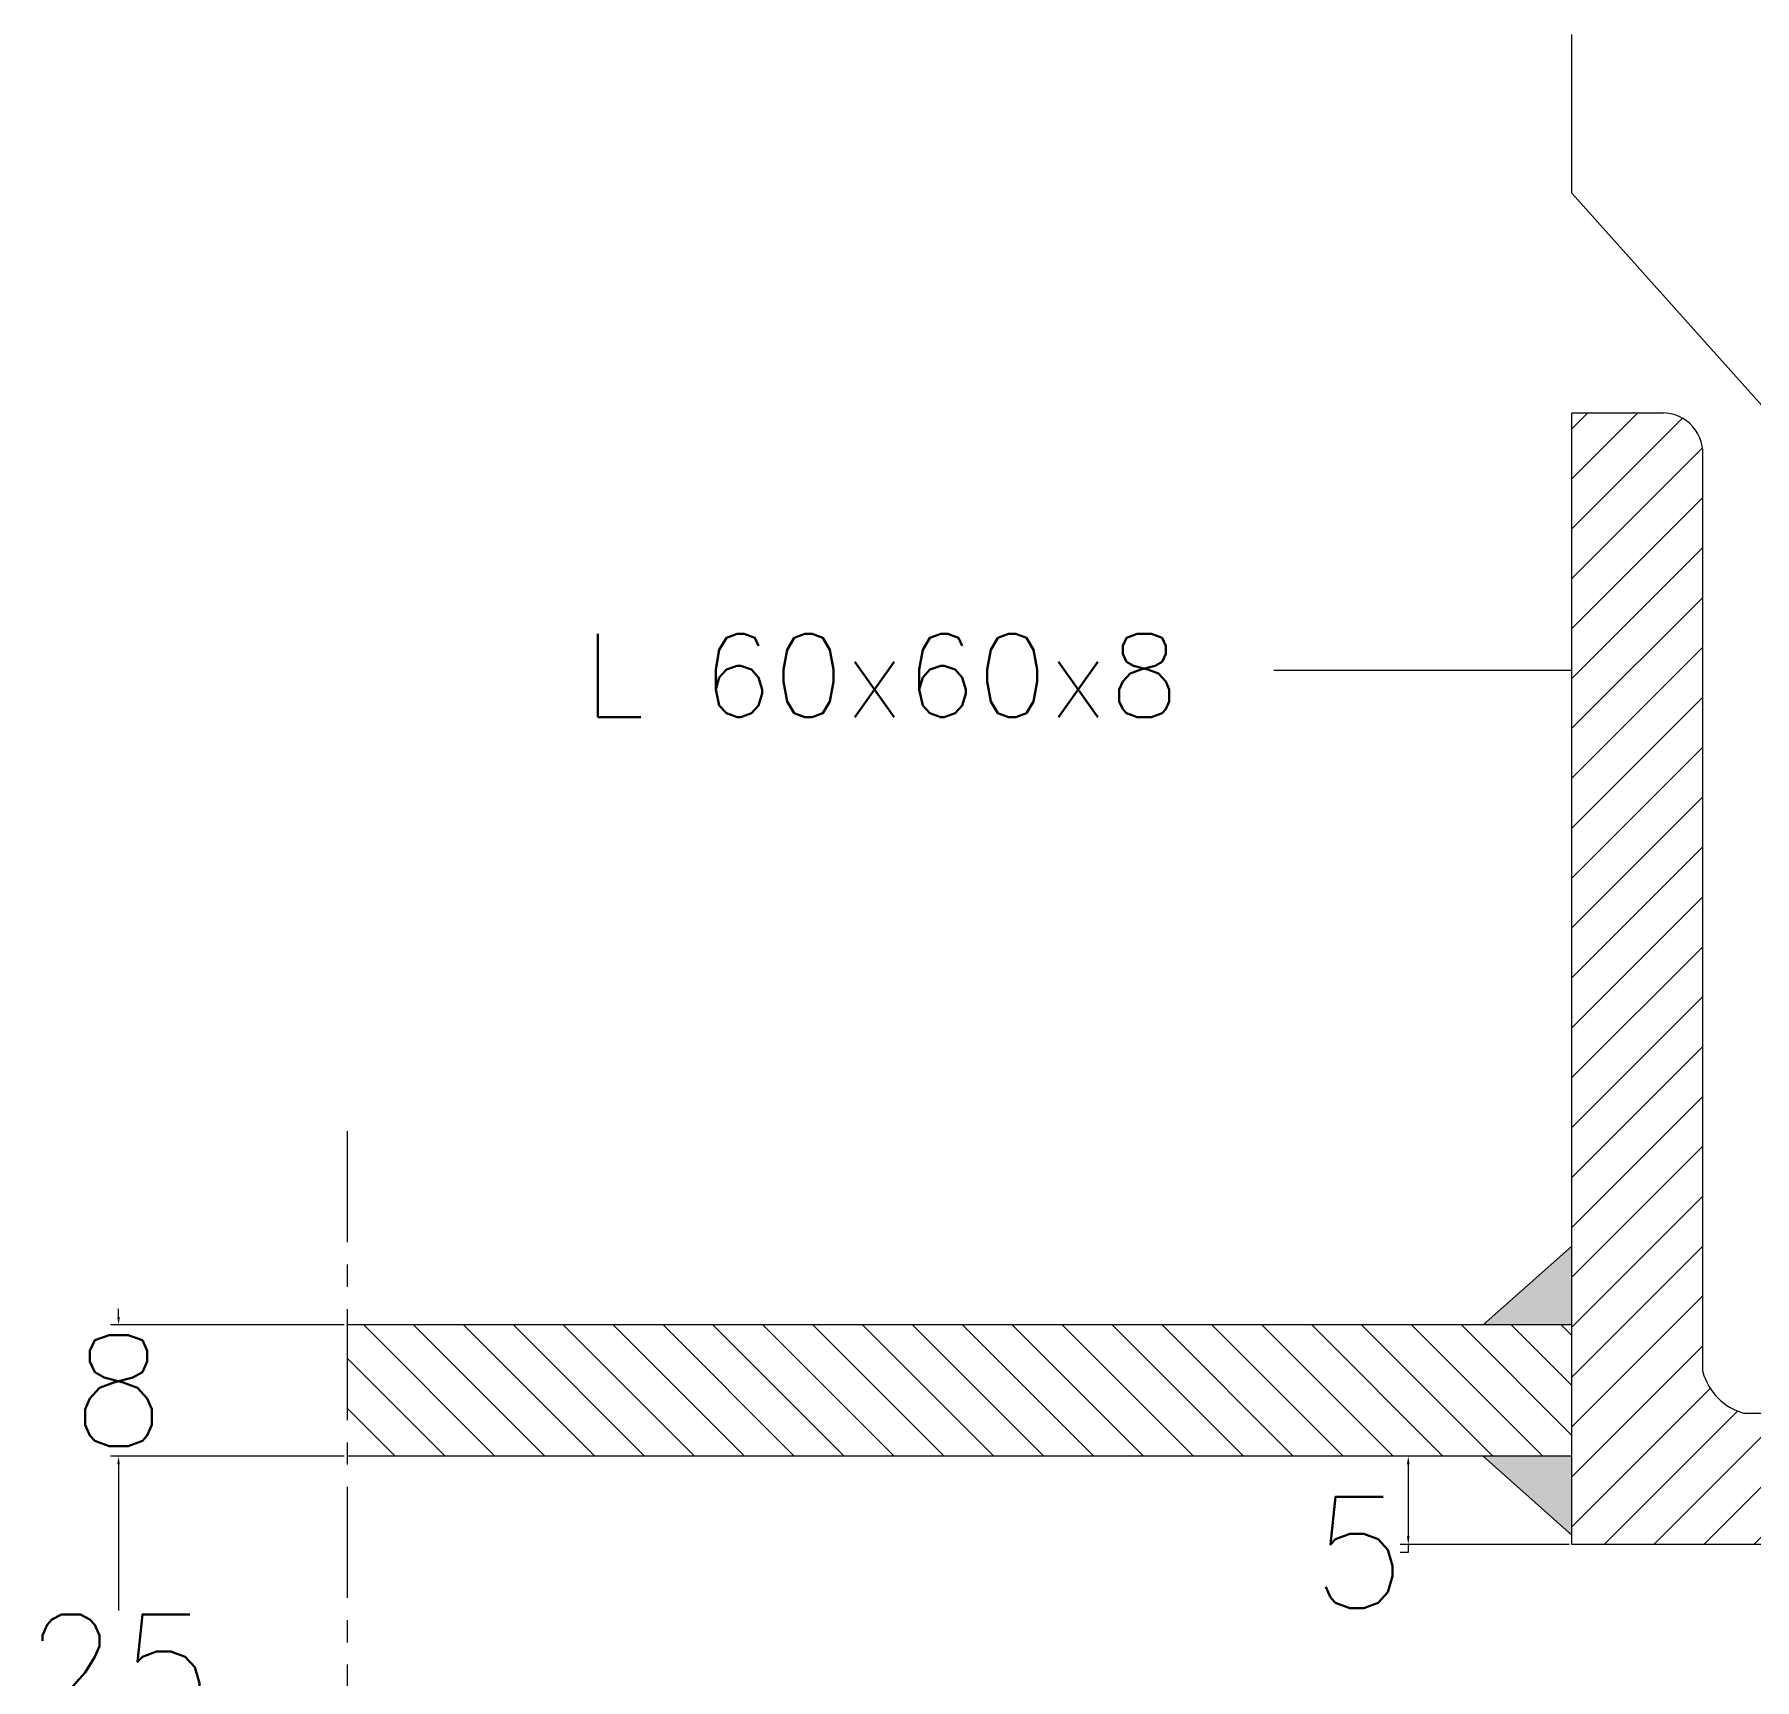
# Model space of a CAD drawing. Header units: metres. Extents: x 444 to 3227, y -3167 to -392.
# Drawn here: x 1571.29 to 1609.99, y -2736.15 to -2699.14 of the extents above; entities that cross this region are included whole.
import ezdxf

# ---------------------------------------------------------------- set-up
doc = ezdxf.new("R2010")
doc.units = ezdxf.units.M
doc.linetypes.add('CENTERX2', pattern=[4, 2.5, -0.5, 0.5, -0.5])
doc.layers.get('DEFPOINTS').update_dxf_attribs({"linetype": 'CONTINUOUS'})
for name, color, linetype in [('BANGUNAN', 7, 'CONTINUOUS'), ('DIMENSI', 7, 'CONTINUOUS'), ('TEX', 7, 'CONTINUOUS')]:
    doc.layers.add(name, color=color, linetype=linetype)
doc.styles.get("Standard").update_dxf_attribs({"font": 'Simplex.shx', "height": 2.5})
doc.dimstyles.get("Standard").update_dxf_attribs({"dimtxt": 0.18, "dimasz": 0.18, "dimexe": 0.18, "dimexo": 0.0625, "dimgap": 0.09, "dimtad": 0, "dimtih": 1, "dimtoh": 1, "dimdec": 4, "dimzin": 0, "dimdsep": 46, "dimtxsty": 'Standard', "dimcen": 0.09, "dimadec": 0, "dimazin": 0, "dimtfac": 1, "dimtdec": 4, "dimtofl": 0, "dimtmove": 0, "dimatfit": 3, "dimfxl": 1, "dimtolj": 1, "dimtzin": 0, "dimarcsym": 0})

# ---------------------------------------------------------------- blocks, each defined once
blk = doc.blocks.new('*D317')
at = {"layer": 'DEFPOINTS', "color": 0}
for p in [(1605.878, -2731.122), (1602.197, -2733.106), (1605.878, -2733.106)]:
    blk.add_point(p, dxfattribs=at)
at = {"layer": 'DIMENSI', "color": 0, "lineweight": -2}
for p, q in [((1605.816, -2731.122), (1602.017, -2731.122)), ((1602.197, -2731.302), (1602.197, -2732.926)), ((1605.816, -2733.106), (1602.017, -2733.106)), ((1602.197, -2733.286), (1602.017, -2733.286)), ((1602.197, -2733.106), (1602.197, -2733.286))]:
    blk.add_line(p, q, dxfattribs=at)
at = {"layer": 'DIMENSI', "color": 0}
for points in [[(1602.167, -2731.302), (1602.227, -2731.302), (1602.197, -2731.122)], [(1602.167, -2732.926), (1602.227, -2732.926), (1602.197, -2733.106)]]:
    blk.add_solid(points, dxfattribs=at)
at = {"layer": 'DIMENSI', "color": 0, "insert": (1601.094, -2733.286), "char_height": 2.5, "attachment_point": 5}
blk.add_mtext('\\A1;5', dxfattribs=at)
blk = doc.blocks.new('*D319')
at = {"layer": 'DEFPOINTS', "color": 0}
for p in [(1578.322, -2728.168), (1573.181, -2731.122), (1578.322, -2731.122)]:
    blk.add_point(p, dxfattribs=at)
at = {"layer": 'DIMENSI', "color": 0, "lineweight": -2}
for p, q in [((1573.181, -2727.988), (1573.181, -2727.808)), ((1578.259, -2728.168), (1573.001, -2728.168)), ((1578.259, -2731.122), (1573.001, -2731.122)), ((1573.181, -2731.302), (1573.181, -2731.482))]:
    blk.add_line(p, q, dxfattribs=at)
at = {"layer": 'DIMENSI', "color": 0}
for points in [[(1573.151, -2727.988), (1573.211, -2727.988), (1573.181, -2728.168)], [(1573.151, -2731.302), (1573.211, -2731.302), (1573.181, -2731.122)]]:
    blk.add_solid(points, dxfattribs=at)
at = {"layer": 'DIMENSI', "color": 0, "insert": (1573.181, -2729.645), "char_height": 2.5, "attachment_point": 5}
blk.add_mtext('\\A1;8', dxfattribs=at)
blk = doc.blocks.new('*D320')
at = {"layer": 'DEFPOINTS', "color": 0}
for p in [(1578.322, -2731.122), (1573.181, -2740.734), (1578.322, -2740.734)]:
    blk.add_point(p, dxfattribs=at)
at = {"layer": 'DIMENSI', "color": 0, "lineweight": -2}
for p, q in [((1578.259, -2731.122), (1573.001, -2731.122)), ((1573.181, -2731.302), (1573.181, -2734.588)), ((1573.181, -2740.554), (1573.181, -2737.268)), ((1578.259, -2740.734), (1573.001, -2740.734))]:
    blk.add_line(p, q, dxfattribs=at)
at = {"layer": 'DIMENSI', "color": 0}
for points in [[(1573.151, -2731.302), (1573.211, -2731.302), (1573.181, -2731.122)], [(1573.151, -2740.554), (1573.211, -2740.554), (1573.181, -2740.734)]]:
    blk.add_solid(points, dxfattribs=at)
at = {"layer": 'DIMENSI', "color": 0, "insert": (1573.181, -2735.928), "char_height": 2.5, "attachment_point": 5}
blk.add_mtext('\\A1;25', dxfattribs=at)

msp = doc.modelspace()

# ---------------------------------------------------------------- hatches: boundary and pattern name
at = {"layer": 'BANGUNAN'}
h = msp.add_hatch(dxfattribs=at)
h.set_pattern_fill('ANSI31', color=1, scale=0.25, style=0)
h.paths.add_polyline_path([(1633.19913, -2733.10618), (1633.19913, -2731.09758, 0.32751517), (1632.26163, -2730.16008), (1609.76163, -2730.16008, -0.26192273), (1608.82413, -2729.22258), (1608.82413, -2708.52894, 0.36706335), (1608.03474, -2707.66008), (1605.87803, -2707.66008), (1605.87803, -2733.10618)])
h = msp.add_hatch(dxfattribs=at)
h.set_pattern_fill('ANSI31', color=1, scale=0.25, angle=90, style=0)
h.paths.add_polyline_path([(1605.87803, -2731.12152), (1605.87803, -2728.16832), (1578.32182, -2728.16832), (1578.32182, -2731.12152)])
h.paths.add_polyline_path([(1605.87803, -2743.68721), (1605.87803, -2740.73401), (1578.32182, -2740.73401), (1578.32182, -2743.68721)])
at = {"layer": 'DIMENSI'}
h = msp.add_hatch(color=2, dxfattribs=at)
h.paths.add_polyline_path([(1605.87803, -2726.39415), (1603.88282, -2728.16832), (1605.87803, -2728.16832)])
h.paths.add_polyline_path([(1605.87803, -2731.12152), (1603.88282, -2731.12152), (1605.87803, -2732.89568)])

# ---------------------------------------------------------------- linework, layer by layer
at = {"layer": 'BANGUNAN', "color": 2, "linetype": 'ByBlock', "ltscale": 0.5}
for p, q in [((1607.94818, -2707.66008), (1605.87803, -2707.66008)), ((1632.26163, -2730.16008), (1609.76163, -2730.16008)), ((1633.19913, -2733.10618), (1605.87803, -2733.10618))]:
    msp.add_line(p, q, dxfattribs=at)
at = {"layer": 'BANGUNAN', "color": 2}
for p, q in [((1605.87803, -2733.10618), (1605.87803, -2707.66008)), ((1608.82413, -2729.22258), (1608.82413, -2708.53603))]:
    msp.add_line(p, q, dxfattribs=at)
at = {"layer": 'BANGUNAN', "color": 2, "linetype": 'CENTERX2'}
msp.add_line((1578.32182, -2723.80966), (1578.32182, -2749.78818), dxfattribs=at)
at = {"layer": 'BANGUNAN', "color": 2}
for centre, radius, start, end in [((1607.9174, -2708.55971), 0.90725, 358.056138, 96.453229), ((1610.12632, -2728.8579), 1.35229, 195.645287, 254.354713)]:
    msp.add_arc(centre, radius, start, end, dxfattribs=at)
at = {"layer": 'DIMENSI', "color": 2}
for p, q in [((1605.87803, -2702.71013), (1605.87803, -2699.13886)), ((1610.21731, -2707.56297), (1605.87803, -2702.71013)), ((1599.17422, -2713.43714), (1605.87803, -2713.43714)), ((1603.88282, -2728.16832), (1605.87803, -2726.39415)), ((1605.87803, -2728.16832), (1578.32182, -2728.16832)), ((1605.87803, -2731.12152), (1578.32182, -2731.12152)), ((1603.88282, -2731.12152), (1605.87803, -2732.89568))]:
    msp.add_line(p, q, dxfattribs=at)

# ---------------------------------------------------------------- texts
at = {"layer": 'TEX', "color": 2}
msp.add_text('L 60x60x8', height=1.875, dxfattribs=at).set_placement((1583.64272, -2714.49911))

# ---------------------------------------------------------------- dimensions: what is measured, and where the dimension line sits
at = {"layer": 'DIMENSI', "color": 2}
for base, p1, p2, text, picture, middle in [((1573.18085, -2731.12152), (1578.32182, -2728.16832), (1578.32182, -2731.12152), '8', '*D319', (1573.18085, -2729.64492)), ((1573.18085, -2740.73401), (1578.32182, -2731.12152), (1578.32182, -2740.73401), '25', '*D320', (1573.18085, -2735.92776)), ((1602.19712, -2733.10618), (1605.87803, -2731.12152), (1605.87803, -2733.10618), '5', '*D317', (1601.09379, -2733.28618))]:
    dim = msp.add_linear_dim(base=base, p1=p1, p2=p2, angle=90, text=text, dimstyle='Standard', dxfattribs=at)
    dim.commit()
    dim.dimension.update_dxf_attribs({"geometry": picture, "text_midpoint": middle})

doc.saveas('drawing.dxf')
